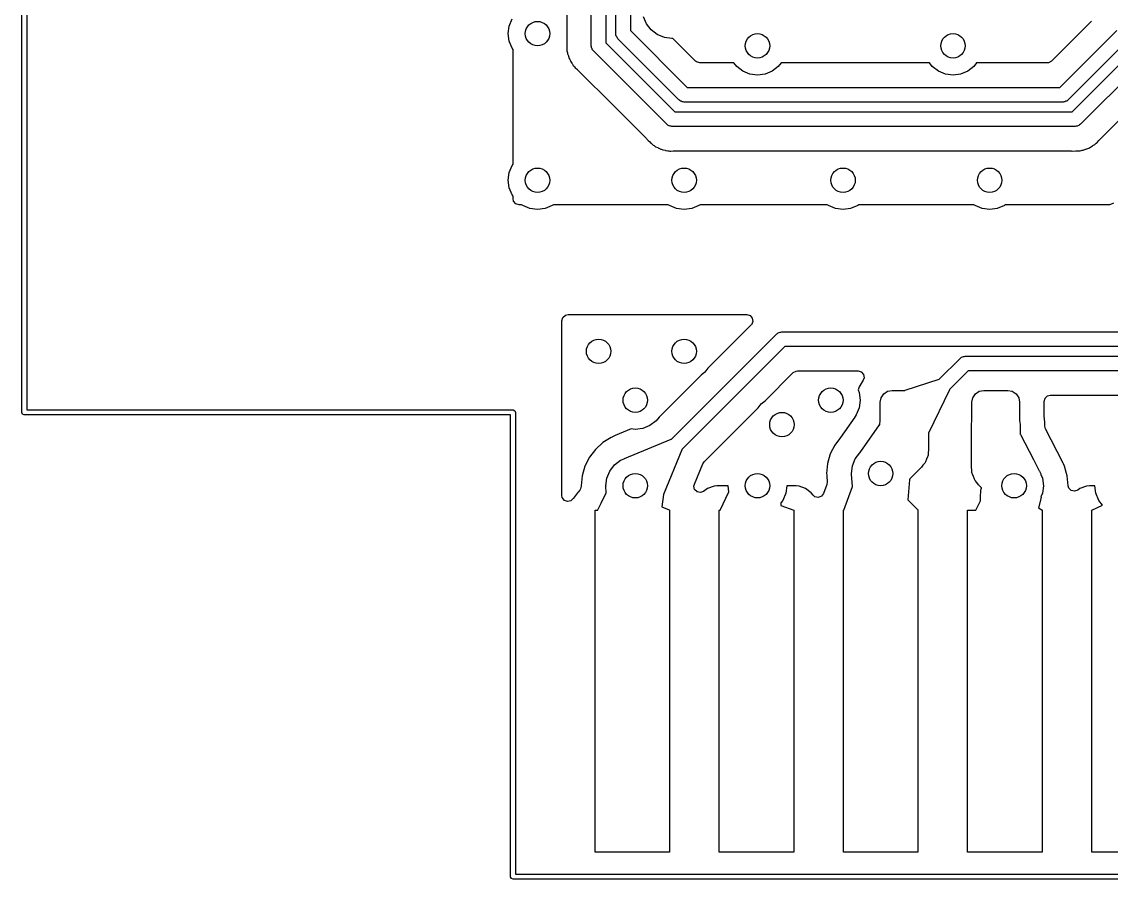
# Model space of a CAD drawing. Extents: x 90 to 175, y -109.5 to -35.9.
# Drawn here: x 89.95 to 112.24, y -109.55 to -92.01 of the extents above; entities that cross this region are included whole.
import ezdxf

# ---------------------------------------------------------------- set-up
doc = ezdxf.new("R2010")
doc.units = 0
doc.layers.add('BLACK', color=7, linetype='CONTINUOUS')

msp = doc.modelspace()

# ---------------------------------------------------------------- linework, layer by layer
at = {"layer": 'BLACK', "linetype": 'CONTINUOUS'}
for p, q in [((89.95, -100), (89.95, -36)), ((90.05, -36.05), (90.05, -99.95)), ((101.6, -92.5), (101.6, -65.542893)), ((101.9, -65.605025), (101.9, -92.437868)), ((102.1, -92.25), (102.1, -65.75)), ((102.4, -65.812132), (102.4, -92.187868)), ((101.0995, -89.003797), (101.0995, -92.246202)), ((99.920445, -92.094709), (99.980385, -91.95)), ((102.730385, -92.05), (102.670445, -91.905291)), ((111.813181, -92.016873), (111.016873, -92.813181)), ((111.829815, -91.996231), (111.813181, -92.016873)), ((99.9, -92.25), (99.920445, -92.094709)), ((99.920445, -92.405291), (99.9, -92.25)), ((101.0995, -92.246202), (101.1, -92.25)), ((101.1, -92.25), (101.0995, -92.253797)), ((101.0995, -92.253797), (101.0995, -92.414494)), ((102.105111, -92.269074), (102.1, -92.25)), ((102.4, -92.187868), (103.562132, -93.35)), ((102.825736, -92.174264), (102.730385, -92.05)), ((102.95, -92.269615), (102.825736, -92.174264)), ((111.187868, -93.35), (112.35, -92.187868)), ((99.980385, -92.55), (99.920445, -92.405291)), ((101.097974, -92.430528), (101.09724, -92.438294)), ((101.09724, -92.438294), (101.0995, -92.510203)), ((101.0995, -92.414494), (101.097732, -92.430505)), ((101.097732, -92.430505), (101.097974, -92.430528)), ((101.9, -92.437868), (103.312132, -93.85)), ((102.105111, -92.288823), (102.105111, -92.269074)), ((102.114984, -92.305925), (102.105111, -92.288823)), ((102.120096, -92.325), (102.114984, -92.305925)), ((102.13406, -92.338964), (102.120096, -92.325)), ((102.143934, -92.356066), (102.13406, -92.338964)), ((103.393934, -93.606066), (102.143934, -92.356066)), ((103.094709, -92.329555), (102.95, -92.269615)), ((103.25, -92.35), (103.094709, -92.329555)), ((103.267625, -92.347679), (103.25, -92.35)), ((103.733127, -92.813181), (103.267625, -92.347679)), ((112.606066, -92.356066), (111.356066, -93.606066)), ((111.437868, -93.85), (112.85, -92.437868)), ((100, -92.575562), (99.980385, -92.55)), ((100, -94.924437), (100, -92.575562)), ((101.0995, -92.510203), (101.0995, -92.54092)), ((101.0995, -92.54092), (101.099501, -92.54094)), ((101.099501, -92.54094), (101.100418, -92.548206)), ((101.100418, -92.548206), (101.100876, -92.554024)), ((101.100876, -92.554024), (101.102402, -92.602567)), ((101.102402, -92.602567), (101.102403, -92.60257)), ((101.102403, -92.60257), (101.108323, -92.622948)), ((101.108323, -92.622948), (101.112268, -92.641996)), ((101.112268, -92.641996), (101.114928, -92.663054)), ((101.114928, -92.663054), (101.114931, -92.663064)), ((101.114931, -92.663064), (101.132813, -92.70823)), ((101.132813, -92.70823), (101.134705, -92.713758)), ((101.605111, -92.519074), (101.6, -92.5)), ((101.605111, -92.538823), (101.605111, -92.519074)), ((101.614984, -92.555925), (101.605111, -92.538823)), ((101.620096, -92.575), (101.614984, -92.555925)), ((101.63406, -92.588964), (101.620096, -92.575)), ((101.643934, -92.606066), (101.63406, -92.588964)), ((103.143934, -94.106066), (101.643934, -92.606066)), ((113.106066, -92.606066), (111.606066, -94.106066)), ((101.134705, -92.713758), (101.148254, -92.760395)), ((101.148254, -92.760395), (101.148255, -92.760397)), ((101.148255, -92.760397), (101.15906, -92.778666)), ((101.15906, -92.778666), (101.167617, -92.796134)), ((101.167617, -92.796134), (101.173226, -92.8103)), ((101.173226, -92.8103), (101.175432, -92.815872)), ((101.175432, -92.815872), (101.203983, -92.85517)), ((101.203983, -92.85517), (101.207188, -92.860049)), ((101.207188, -92.860049), (101.231919, -92.901865)), ((101.231919, -92.901865), (101.231923, -92.901869)), ((101.231923, -92.901869), (101.246925, -92.916871)), ((101.246925, -92.916871), (101.259563, -92.931669)), ((101.259563, -92.931669), (101.272033, -92.948833)), ((103.753769, -92.829815), (103.733127, -92.813181)), ((103.820808, -92.8495), (103.753769, -92.829815)), ((104.518368, -92.8495), (103.820808, -92.8495)), ((104.575736, -92.924264), (104.518368, -92.8495)), ((104.7, -93.019615), (104.575736, -92.924264)), ((105.424264, -92.924264), (105.3, -93.019615)), ((105.481632, -92.8495), (105.424264, -92.924264)), ((108.518368, -92.8495), (105.481632, -92.8495)), ((108.575736, -92.924264), (108.518368, -92.8495)), ((108.7, -93.019615), (108.575736, -92.924264)), ((109.424264, -92.924264), (109.3, -93.019615)), ((109.481632, -92.8495), (109.424264, -92.924264)), ((110.929192, -92.8495), (109.481632, -92.8495)), ((110.95555, -92.846666), (110.929192, -92.8495)), ((111.016873, -92.813181), (110.95555, -92.846666)), ((101.272033, -92.948833), (101.272036, -92.948836)), ((101.272036, -92.948836), (101.272037, -92.948837)), ((101.272037, -92.948837), (101.309476, -92.979809)), ((101.309476, -92.979809), (101.313776, -92.983722)), ((101.313776, -92.983722), (102.080054, -93.75)), ((104.844709, -93.079555), (104.7, -93.019615)), ((105, -93.1), (104.844709, -93.079555)), ((105.155291, -93.079555), (105, -93.1)), ((105.3, -93.019615), (105.155291, -93.079555)), ((108.844709, -93.079555), (108.7, -93.019615)), ((109, -93.1), (108.844709, -93.079555)), ((109.155291, -93.079555), (109, -93.1)), ((109.3, -93.019615), (109.155291, -93.079555)), ((103.562132, -93.35), (111.187868, -93.35)), ((102.080054, -93.75), (102.729564, -94.39951)), ((103.411035, -93.615939), (103.393934, -93.606066)), ((103.425, -93.629904), (103.411035, -93.615939)), ((103.444074, -93.635015), (103.425, -93.629904)), ((103.461177, -93.644889), (103.444074, -93.635015)), ((103.480925, -93.644889), (103.461177, -93.644889)), ((103.5, -93.65), (103.480925, -93.644889)), ((111.25, -93.65), (103.5, -93.65)), ((111.269075, -93.644889), (111.25, -93.65)), ((111.288823, -93.644889), (111.269075, -93.644889)), ((111.305925, -93.635015), (111.288823, -93.644889)), ((111.325, -93.629904), (111.305925, -93.635015)), ((111.338964, -93.615939), (111.325, -93.629904)), ((111.356066, -93.606066), (111.338964, -93.615939)), ((103.312132, -93.85), (111.437868, -93.85)), ((111.983723, -94.436221), (112.514817, -93.905126)), ((103.161035, -94.115939), (103.143934, -94.106066)), ((103.175, -94.129904), (103.161035, -94.115939)), ((103.194074, -94.135015), (103.175, -94.129904)), ((103.211177, -94.144889), (103.194074, -94.135015)), ((103.230925, -94.144889), (103.211177, -94.144889)), ((103.25, -94.15), (103.230925, -94.144889)), ((111.5, -94.15), (103.25, -94.15)), ((111.519075, -94.144889), (111.5, -94.15)), ((111.538823, -94.144889), (111.519075, -94.144889)), ((111.555925, -94.135015), (111.538823, -94.144889)), ((111.575, -94.129904), (111.555925, -94.135015)), ((111.588964, -94.115939), (111.575, -94.129904)), ((111.606066, -94.106066), (111.588964, -94.115939)), ((102.729564, -94.39951), (102.739635, -94.41208)), ((102.739635, -94.41208), (102.739822, -94.411926)), ((102.739822, -94.411926), (102.744796, -94.417937)), ((102.744796, -94.417937), (102.744798, -94.41794)), ((102.744798, -94.41794), (102.764254, -94.43621)), ((102.764254, -94.43621), (102.797243, -94.46719)), ((102.797243, -94.46719), (102.818967, -94.488913)), ((102.818967, -94.488913), (102.824757, -94.493405)), ((102.824757, -94.493405), (102.829197, -94.497197)), ((111.91687, -94.503075), (111.931668, -94.490436)), ((111.931668, -94.490436), (111.948837, -94.477963)), ((111.948837, -94.477963), (111.979809, -94.440522)), ((111.979809, -94.440522), (111.983723, -94.436221)), ((102.829197, -94.497197), (102.858498, -94.524711)), ((102.858498, -94.524711), (102.864607, -94.530448)), ((102.864607, -94.530448), (102.864609, -94.530449)), ((102.864609, -94.530449), (102.883205, -94.540672)), ((102.883205, -94.540672), (102.89947, -94.551357)), ((102.89947, -94.551357), (102.916232, -94.56436)), ((102.916232, -94.56436), (102.916235, -94.564361)), ((102.916235, -94.564361), (102.916236, -94.564362)), ((102.916236, -94.564362), (102.960823, -94.583656)), ((102.960823, -94.583656), (102.966059, -94.586221)), ((102.966059, -94.586221), (103.008632, -94.609627)), ((103.008632, -94.609627), (103.02434, -94.613659)), ((103.02434, -94.613659), (103.029186, -94.614904)), ((103.029186, -94.614904), (103.047598, -94.621207)), ((103.047598, -94.621207), (103.067073, -94.629635)), ((103.067073, -94.629635), (103.115071, -94.637237)), ((103.115071, -94.637237), (103.12074, -94.638411)), ((103.12074, -94.638411), (103.167823, -94.6505)), ((103.167823, -94.6505), (103.189051, -94.6505)), ((103.189051, -94.6505), (103.208448, -94.652026)), ((103.208448, -94.652026), (103.229403, -94.655345)), ((103.229403, -94.655345), (103.229404, -94.655346)), ((103.229404, -94.655346), (103.229404, -94.655345)), ((103.229404, -94.655345), (103.229405, -94.655346)), ((103.229405, -94.655346), (103.277761, -94.650775)), ((103.277761, -94.650775), (103.283599, -94.6505)), ((103.283599, -94.6505), (103.496202, -94.6505)), ((103.496202, -94.6505), (103.5, -94.65)), ((103.5, -94.65), (103.503798, -94.6505)), ((103.503798, -94.6505), (106.746202, -94.6505)), ((106.746202, -94.6505), (106.75, -94.65)), ((106.75, -94.65), (106.753798, -94.6505)), ((106.753798, -94.6505), (109.746202, -94.6505)), ((109.746202, -94.6505), (109.75, -94.65)), ((109.75, -94.65), (109.753798, -94.6505)), ((109.753798, -94.6505), (111.414495, -94.6505)), ((111.414495, -94.6505), (111.430505, -94.652267)), ((111.430505, -94.652267), (111.430528, -94.652026)), ((111.430528, -94.652026), (111.438289, -94.652758)), ((111.438289, -94.652758), (111.438296, -94.65276)), ((111.438296, -94.65276), (111.510203, -94.6505)), ((111.510203, -94.6505), (111.540925, -94.6505)), ((111.540925, -94.6505), (111.54819, -94.649581)), ((111.54819, -94.649581), (111.554016, -94.649122)), ((111.554016, -94.649122), (111.602569, -94.647597)), ((111.602569, -94.647597), (111.622956, -94.641673)), ((111.622956, -94.641673), (111.641996, -94.637731)), ((111.641996, -94.637731), (111.663058, -94.635071)), ((111.663058, -94.635071), (111.708235, -94.617183)), ((111.708235, -94.617183), (111.713735, -94.6153)), ((111.713735, -94.6153), (111.760398, -94.601744)), ((111.760398, -94.601744), (111.778665, -94.590939)), ((111.778665, -94.590939), (111.796136, -94.58238)), ((111.796136, -94.58238), (111.815871, -94.574568)), ((111.815871, -94.574568), (111.855177, -94.54601)), ((111.855177, -94.54601), (111.860043, -94.542813)), ((111.860043, -94.542813), (111.901865, -94.518081)), ((111.901865, -94.518081), (111.91687, -94.503075)), ((99.980385, -94.95), (100, -94.924437)), ((99.9, -95.25), (99.920445, -95.094709)), ((99.920445, -95.094709), (99.980385, -94.95)), ((99.920445, -95.405291), (99.9, -95.25)), ((99.980385, -95.55), (99.920445, -95.405291)), ((100, -95.575562), (99.980385, -95.55)), ((100, -95.626), (100, -95.575562)), ((100.011206, -95.677511), (100, -95.626)), ((100.056961, -95.730315), (100.011206, -95.677511)), ((100.124, -95.75), (100.056961, -95.730315)), ((100.174437, -95.75), (100.124, -95.75)), ((100.2, -95.769615), (100.174437, -95.75)), ((100.344709, -95.829555), (100.2, -95.769615)), ((100.5, -95.85), (100.344709, -95.829555)), ((100.655291, -95.829555), (100.5, -95.85)), ((100.8, -95.769615), (100.655291, -95.829555)), ((100.825563, -95.75), (100.8, -95.769615)), ((103.174437, -95.75), (100.825563, -95.75)), ((103.2, -95.769615), (103.174437, -95.75)), ((103.344709, -95.829555), (103.2, -95.769615)), ((103.5, -95.85), (103.344709, -95.829555)), ((103.655291, -95.829555), (103.5, -95.85)), ((103.8, -95.769615), (103.655291, -95.829555)), ((103.825563, -95.75), (103.8, -95.769615)), ((106.424437, -95.75), (103.825563, -95.75)), ((106.45, -95.769615), (106.424437, -95.75)), ((106.594709, -95.829555), (106.45, -95.769615)), ((106.75, -95.85), (106.594709, -95.829555)), ((106.905291, -95.829555), (106.75, -95.85)), ((107.05, -95.769615), (106.905291, -95.829555)), ((107.075563, -95.75), (107.05, -95.769615)), ((109.424437, -95.75), (107.075563, -95.75)), ((109.45, -95.769615), (109.424437, -95.75)), ((109.594709, -95.829555), (109.45, -95.769615)), ((109.75, -95.85), (109.594709, -95.829555)), ((109.905291, -95.829555), (109.75, -95.85)), ((110.05, -95.769615), (109.905291, -95.829555)), ((110.075563, -95.75), (110.05, -95.769615)), ((112.202417, -95.75), (110.075563, -95.75)), ((112.22237, -95.748384), (112.202417, -95.75)), ((112.285369, -95.718168), (112.22237, -95.748384)), ((101, -98.124), (101.019685, -98.056961)), ((101.019685, -98.056961), (101.072489, -98.011206)), ((101.072489, -98.011206), (101.124, -98)), ((101.124, -98), (104.780691, -98)), ((104.780691, -98), (104.84773, -98.019685)), ((104.84773, -98.019685), (104.893485, -98.072489)), ((101, -101.700753), (101, -98.124)), ((104.868372, -98.211681), (103.985193, -99.094859)), ((104.874404, -98.205203), (104.868372, -98.211681)), ((104.903429, -98.141647), (104.874404, -98.205203)), ((104.893485, -98.072489), (104.903429, -98.141647)), ((103.239484, -100.548383), (105.393934, -98.393934)), ((105.393934, -98.393934), (105.411035, -98.38406)), ((105.411035, -98.38406), (105.425, -98.370096)), ((105.425, -98.370096), (105.444074, -98.364984)), ((105.444074, -98.364984), (105.461177, -98.355111)), ((105.461177, -98.355111), (105.480925, -98.355111)), ((105.480925, -98.355111), (105.5, -98.35)), ((105.5, -98.35), (114.230762, -98.35)), ((105.562132, -98.65), (103.452309, -100.759822)), ((114.292894, -98.65), (105.562132, -98.65)), ((108.718397, -99.31947), (109.143934, -98.893934)), ((109.143934, -98.893934), (109.161035, -98.88406)), ((109.161035, -98.88406), (109.175, -98.870096)), ((109.175, -98.870096), (109.194074, -98.864984)), ((109.194074, -98.864984), (109.211177, -98.855111)), ((109.211177, -98.855111), (109.230925, -98.855111)), ((109.230925, -98.855111), (109.25, -98.85)), ((109.25, -98.85), (114.437868, -98.85)), ((103.985193, -99.094859), (103.924264, -99.174264)), ((105.733127, -99.186819), (105.79445, -99.153334)), ((105.79445, -99.153334), (105.820808, -99.1505)), ((105.820808, -99.1505), (106.496202, -99.1505)), ((106.496202, -99.1505), (106.5, -99.15)), ((106.5, -99.15), (106.503798, -99.1505)), ((106.503798, -99.1505), (107.056397, -99.1505)), ((107.056397, -99.1505), (107.123436, -99.170185)), ((107.123436, -99.170185), (107.169191, -99.222989)), ((109.312132, -99.15), (108.930628, -99.531503)), ((114.5, -99.15), (109.312132, -99.15)), ((103.844858, -99.235193), (102.986065, -100.093987)), ((103.924264, -99.174264), (103.844858, -99.235193)), ((105.155131, -99.764813), (105.733127, -99.186819)), ((107.161936, -99.339597), (107.077139, -99.477072)), ((107.179135, -99.292147), (107.161936, -99.339597)), ((107.169191, -99.222989), (107.179135, -99.292147)), ((108.018482, -99.547404), (108.714129, -99.319147)), ((108.714129, -99.319147), (108.718397, -99.31947)), ((107.077137, -99.477077), (107.056556, -99.539185)), ((107.056556, -99.539185), (107.079555, -99.594709)), ((107.077139, -99.477072), (107.077137, -99.477077)), ((107.079555, -99.594709), (107.1, -99.75)), ((107.583893, -99.621393), (107.662971, -99.568554)), ((107.662971, -99.568554), (107.75625, -99.55)), ((107.75625, -99.55), (108.014184, -99.55)), ((108.014184, -99.55), (108.018482, -99.547404)), ((108.929481, -99.53652), (108.5, -100.426038)), ((108.930628, -99.531503), (108.929481, -99.53652)), ((109.458893, -99.621393), (109.537971, -99.568554)), ((109.537971, -99.568554), (109.63125, -99.55)), ((109.63125, -99.55), (110.11875, -99.55)), ((110.11875, -99.55), (110.212029, -99.568554)), ((110.212029, -99.568554), (110.291107, -99.621393)), ((105.014813, -99.905131), (105.075736, -99.825736)), ((105.075736, -99.825736), (105.155131, -99.764813)), ((107.1, -99.75), (107.079555, -99.905291)), ((107.5125, -99.79375), (107.531054, -99.700471)), ((107.5125, -100.163062), (107.5125, -99.79375)), ((107.531054, -99.700471), (107.583893, -99.621393)), ((109.3875, -99.79375), (109.406054, -99.700471)), ((109.3875, -100.163062), (109.3875, -99.79375)), ((109.406054, -99.700471), (109.458893, -99.621393)), ((110.291107, -99.621393), (110.343946, -99.700471)), ((110.343946, -99.700471), (110.3625, -99.79375)), ((110.3625, -99.79375), (110.3625, -100.163062)), ((110.863, -99.7745), (110.882685, -99.707461)), ((110.863, -100.073186), (110.863, -99.7745)), ((110.882685, -99.707461), (110.935489, -99.661706)), ((110.935489, -99.661706), (110.987, -99.6505)), ((110.987, -99.6505), (114.376, -99.6505)), ((89.964645, -100.035355), (89.95, -100)), ((90, -100.05), (89.964645, -100.035355)), ((97.5, -100.05), (90, -100.05)), ((90.05, -99.95), (97.5, -99.95)), ((97.5, -99.95), (100, -99.95)), ((99.95, -100.05), (97.5, -100.05)), ((99.95, -109.5), (99.95, -100.05)), ((100, -99.95), (100.035355, -99.964645)), ((100.035355, -99.964645), (100.05, -100)), ((100.05, -100), (100.05, -109.45)), ((103.906007, -101.013937), (105.014813, -99.905131)), ((107.019615, -100.05), (106.995929, -100.080867)), ((107.079555, -99.905291), (107.019615, -100.05)), ((102.8, -100.269615), (102.655291, -100.329555)), ((102.924264, -100.174264), (102.8, -100.269615)), ((102.98565, -100.094263), (102.924264, -100.174264)), ((102.986065, -100.093987), (102.98565, -100.094263)), ((106.989481, -100.097396), (106.699579, -100.510263)), ((106.992315, -100.093178), (106.989481, -100.097396)), ((106.995929, -100.080867), (106.992315, -100.093178)), ((107.101377, -100.817701), (107.496505, -100.254976)), ((107.496505, -100.254976), (107.5, -100.252755)), ((107.5, -100.25), (107.5125, -100.163062)), ((107.5, -100.252755), (107.5, -100.25)), ((109.375, -100.25), (109.3875, -100.163062)), ((109.375, -101.125), (109.375, -100.25)), ((110.3625, -100.163062), (110.375, -100.25)), ((110.375, -100.25), (110.375, -100.445764)), ((110.863318, -100.079463), (110.863, -100.073186)), ((110.8755, -100.199256), (110.863318, -100.079463)), ((110.8755, -100.279611), (110.8755, -100.199256)), ((110.88943, -100.336713), (110.8755, -100.279611)), ((102.007362, -100.510651), (101.833957, -100.61802)), ((102.025071, -100.503791), (102.007362, -100.510651)), ((102.0339, -100.499465), (102.025071, -100.503791)), ((102.034073, -100.499828), (102.0339, -100.499465)), ((102.08874, -100.473791), (102.034073, -100.499828)), ((102.416175, -100.338964), (102.08874, -100.473791)), ((102.5, -100.35), (102.416175, -100.338964)), ((102.655291, -100.329555), (102.5, -100.35)), ((106.699579, -100.510263), (106.580328, -100.668175)), ((108.5, -100.426038), (108.5, -100.77)), ((110.375, -100.445764), (110.376162, -100.446246)), ((110.376162, -100.446246), (110.378273, -100.449128)), ((110.378273, -100.449128), (110.646668, -100.966486)), ((111.247177, -101.026306), (110.88943, -100.336713)), ((101.833957, -100.61802), (101.683237, -100.755418)), ((102.281207, -100.941217), (103.235251, -100.548375)), ((103.235251, -100.548375), (103.239484, -100.548383)), ((106.580328, -100.668175), (106.489422, -100.850739)), ((101.560327, -100.918178), (101.469422, -101.100739)), ((101.683237, -100.755418), (101.560327, -100.918178)), ((102.2, -100.980385), (102.274864, -100.949375)), ((102.274864, -100.949375), (102.274867, -100.947539)), ((102.274867, -100.947539), (102.281207, -100.941217)), ((103.451624, -100.76475), (103.076245, -101.676381)), ((103.452505, -100.760295), (103.451624, -100.76475)), ((103.452309, -100.759822), (103.452505, -100.760295)), ((106.489417, -100.850752), (106.433602, -101.046917)), ((106.489422, -100.850739), (106.489417, -100.850752)), ((106.940445, -101.094709), (107.000385, -100.95)), ((107.000385, -100.95), (107.095736, -100.825736)), ((107.095736, -100.825736), (107.099826, -100.822597)), ((107.099826, -100.822597), (107.101377, -100.817701)), ((108.479746, -100.910866), (108.45753, -100.959512)), ((108.482299, -100.893104), (108.479746, -100.910866)), ((108.488574, -100.876283), (108.482299, -100.893104)), ((108.492389, -100.822929), (108.488574, -100.876283)), ((108.5, -100.77), (108.492389, -100.822929)), ((101.469417, -101.100752), (101.413602, -101.296917)), ((101.469422, -101.100739), (101.469417, -101.100752)), ((101.980385, -101.2), (102.075736, -101.075736)), ((102.075736, -101.075736), (102.2, -100.980385)), ((103.708296, -101.469042), (103.879033, -101.054398)), ((103.879033, -101.054398), (103.906007, -101.013937)), ((106.433602, -101.046917), (106.414785, -101.249999)), ((106.92, -101.25), (106.940445, -101.094709)), ((108.353554, -101.123553), (108.115008, -101.362098)), ((108.385603, -101.080738), (108.353554, -101.123553)), ((108.420627, -101.04032), (108.385603, -101.080738)), ((108.428084, -101.023991), (108.420627, -101.04032)), ((108.438839, -101.009624), (108.428084, -101.023991)), ((108.45753, -100.959512), (108.438839, -101.009624)), ((109.382611, -101.177938), (109.375, -101.125)), ((109.386427, -101.231283), (109.382611, -101.177938)), ((110.646668, -100.966486), (110.764044, -101.19274)), ((111.254469, -101.047204), (111.247177, -101.026306)), ((111.257502, -101.0544), (111.254469, -101.047204)), ((111.280582, -101.10075), (111.257502, -101.0544)), ((111.323048, -101.25), (111.280582, -101.10075)), ((101.413602, -101.296917), (101.394785, -101.499998)), ((101.9, -101.5), (101.920445, -101.344709)), ((101.920445, -101.344709), (101.980385, -101.2)), ((106.414785, -101.249999), (106.414785, -101.250004)), ((106.414785, -101.250004), (106.417426, -101.278513)), ((106.417735, -101.29733), (106.4173, -101.304624)), ((106.4173, -101.304624), (106.427034, -101.421448)), ((106.417426, -101.278513), (106.417735, -101.29733)), ((106.921487, -101.261295), (106.92, -101.25)), ((106.921054, -101.26265), (106.921487, -101.261295)), ((106.942381, -101.518575), (106.921054, -101.26265)), ((108.109278, -101.378649), (108.074966, -101.790394)), ((108.115008, -101.362098), (108.109278, -101.378649)), ((109.392699, -101.2481), (109.386427, -101.231283)), ((109.395254, -101.265866), (109.392699, -101.2481)), ((109.417471, -101.314516), (109.395254, -101.265866)), ((109.436161, -101.364624), (109.417471, -101.314516)), ((109.446915, -101.37899), (109.436161, -101.364624)), ((109.454373, -101.39532), (109.446915, -101.37899)), ((109.4894, -101.435744), (109.454373, -101.39532)), ((110.764044, -101.19274), (110.769615, -101.2)), ((110.769615, -101.2), (110.776761, -101.217254)), ((110.776761, -101.217254), (110.798465, -101.259089)), ((110.799233, -101.268011), (110.798263, -101.269163)), ((110.798263, -101.269163), (110.829555, -101.344709)), ((110.798465, -101.259089), (110.799233, -101.268011)), ((110.829555, -101.344709), (110.85, -101.5)), ((111.336397, -101.296917), (111.323048, -101.25)), ((111.355297, -101.500885), (111.336397, -101.296917)), ((101.367937, -101.589788), (101.330794, -101.634712)), ((101.382274, -101.560379), (101.367937, -101.589788)), ((101.392334, -101.50573), (101.382274, -101.560379)), ((101.394785, -101.50573), (101.392334, -101.50573)), ((101.394785, -101.499998), (101.394785, -101.50573)), ((101.901281, -101.509737), (101.9, -101.5)), ((101.900406, -101.512071), (101.901281, -101.509737)), ((101.904785, -101.642145), (101.900406, -101.512071)), ((103.699274, -101.507405), (103.708296, -101.469042)), ((103.714126, -101.575678), (103.699274, -101.507405)), ((103.763531, -101.625083), (103.714126, -101.575678)), ((103.897269, -101.615518), (103.831804, -101.639935)), ((103.97591, -101.556647), (103.897269, -101.615518)), ((103.975913, -101.556645), (103.97591, -101.556647)), ((104.11062, -101.506403), (103.975913, -101.556645)), ((104.110627, -101.506401), (104.11062, -101.506403)), ((104.170155, -101.5), (104.110627, -101.506401)), ((104.4, -101.5), (104.170155, -101.5)), ((104.235402, -102), (104.416356, -101.624239)), ((104.416356, -101.624239), (104.4, -101.5)), ((105.6, -101.5), (105.579555, -101.655291)), ((105.789844, -101.5), (105.6, -101.5)), ((105.849372, -101.506401), (105.789844, -101.5)), ((105.849379, -101.506403), (105.849372, -101.506401)), ((105.984086, -101.556645), (105.849379, -101.506403)), ((105.984093, -101.556649), (105.984086, -101.556645)), ((106.099186, -101.642808), (105.984093, -101.556649)), ((106.419803, -101.474647), (106.35136, -101.660246)), ((106.427034, -101.421448), (106.419803, -101.474647)), ((106.766023, -101.99681), (106.942381, -101.518575)), ((109.521447, -101.478553), (109.4894, -101.435744)), ((109.583945, -101.541051), (109.521447, -101.478553)), ((109.567611, -101.637061), (109.571427, -101.583717)), ((109.571427, -101.583717), (109.577699, -101.566899)), ((109.577699, -101.566899), (109.580254, -101.549134)), ((109.580254, -101.549134), (109.583945, -101.541051)), ((110.85, -101.5), (110.829555, -101.655291)), ((111.369936, -101.548871), (111.355297, -101.500885)), ((111.419342, -101.598276), (111.369936, -101.548871)), ((111.487615, -101.613128), (111.419342, -101.598276)), ((111.553079, -101.588711), (111.487615, -101.613128)), ((111.595911, -101.556647), (111.553079, -101.588711)), ((111.595913, -101.556645), (111.595911, -101.556647)), ((111.73062, -101.506403), (111.595913, -101.556645)), ((111.730627, -101.506401), (111.73062, -101.506403)), ((111.790155, -101.5), (111.730627, -101.506401)), ((111.9, -101.5), (111.790155, -101.5)), ((111.920445, -101.655291), (111.9, -101.5)), ((101.007817, -101.744082), (101, -101.700753)), ((101.049686, -101.800017), (101.007817, -101.744082)), ((101.115149, -101.824437), (101.049686, -101.800017)), ((101.183423, -101.809587), (101.115149, -101.824437)), ((101.22852, -101.764493), (101.183423, -101.809587)), ((101.228889, -101.764769), (101.22852, -101.764493)), ((101.230807, -101.762206), (101.228889, -101.764769)), ((101.23283, -101.760184), (101.230807, -101.762206)), ((101.234201, -101.757672), (101.23283, -101.760184)), ((101.320451, -101.642457), (101.234201, -101.757672)), ((101.320457, -101.642451), (101.320451, -101.642457)), ((101.330794, -101.634712), (101.320457, -101.642451)), ((101.801721, -101.853553), (101.904785, -101.642145)), ((103.076245, -101.676381), (103.041734, -101.932642)), ((103.831804, -101.639935), (103.763531, -101.625083)), ((105.519615, -101.8), (105.48, -101.851627)), ((105.579555, -101.655291), (105.519615, -101.8)), ((106.135752, -101.691654), (106.099186, -101.642808)), ((106.175996, -101.726395), (106.135752, -101.691654)), ((106.244323, -101.740993), (106.175996, -101.726395)), ((106.309697, -101.716334), (106.244323, -101.740993)), ((106.35136, -101.660246), (106.309697, -101.716334)), ((108.074966, -101.790394), (108.277541, -101.995486)), ((109.465048, -101.996554), (109.56, -101.809443)), ((109.56, -101.69), (109.567611, -101.637061)), ((109.56, -101.809443), (109.56, -101.69)), ((110.801746, -101.739464), (110.746712, -101.949527)), ((110.829555, -101.655291), (110.798786, -101.729573)), ((110.798786, -101.729573), (110.801244, -101.732038)), ((110.801244, -101.732038), (110.801746, -101.739464)), ((111.980385, -101.8), (111.920445, -101.655291)), ((112.054848, -101.897042), (111.980385, -101.8)), ((101.678, -109), (101.678, -102)), ((101.678, -102), (101.731609, -102)), ((101.731609, -102), (101.732063, -101.996437)), ((101.732063, -101.996437), (101.801721, -101.853553)), ((103.041734, -101.932642), (103.19303, -101.99623)), ((103.19303, -101.99623), (103.196761, -102)), ((103.196761, -102), (103.202, -102)), ((103.202, -102), (103.202, -109)), ((104.218, -109), (104.218, -102)), ((104.218, -102), (104.235402, -102)), ((105.48, -101.851627), (105.48, -101.901224)), ((105.48, -101.901224), (105.742, -102)), ((105.742, -102), (105.742, -109)), ((106.758, -109), (106.758, -102)), ((106.758, -102), (106.765798, -102)), ((106.765798, -102), (106.766023, -101.99681)), ((108.277541, -101.995486), (108.279378, -102)), ((108.279378, -102), (108.282, -102)), ((108.282, -102), (108.282, -109)), ((109.298, -109), (109.298, -102)), ((109.298, -102), (109.464525, -102)), ((109.464525, -102), (109.465048, -101.996554)), ((110.746712, -101.949527), (110.815388, -101.995567)), ((110.815388, -101.995567), (110.818341, -102)), ((110.818341, -102), (110.822, -102)), ((110.822, -102), (110.822, -109)), ((111.838, -102), (112.054848, -101.897042)), ((111.838, -109), (111.838, -102)), ((103.202, -109), (101.678, -109)), ((105.742, -109), (104.218, -109)), ((108.282, -109), (106.758, -109)), ((110.822, -109), (109.298, -109)), ((113.362, -109), (111.838, -109)), ((99.964645, -109.535355), (99.95, -109.5)), ((100, -109.55), (99.964645, -109.535355)), ((115, -109.55), (100, -109.55)), ((100.05, -109.45), (114.95, -109.45))]:
    msp.add_line(p, q, dxfattribs=at)
at = {"layer": 'BLACK'}
for centre in [(100.5, -92.25), (105, -92.5), (109, -92.5), (100.5, -95.25), (103.5, -95.25), (106.75, -95.25), (109.75, -95.25), (101.75, -98.75), (103.5, -98.75), (102.5, -99.75), (106.5, -99.75), (105.5, -100.25), (107.52, -101.25), (102.5, -101.5), (105, -101.5), (110.25, -101.5)]:
    msp.add_circle(centre, 0.25, dxfattribs=at)

doc.saveas('drawing.dxf')
